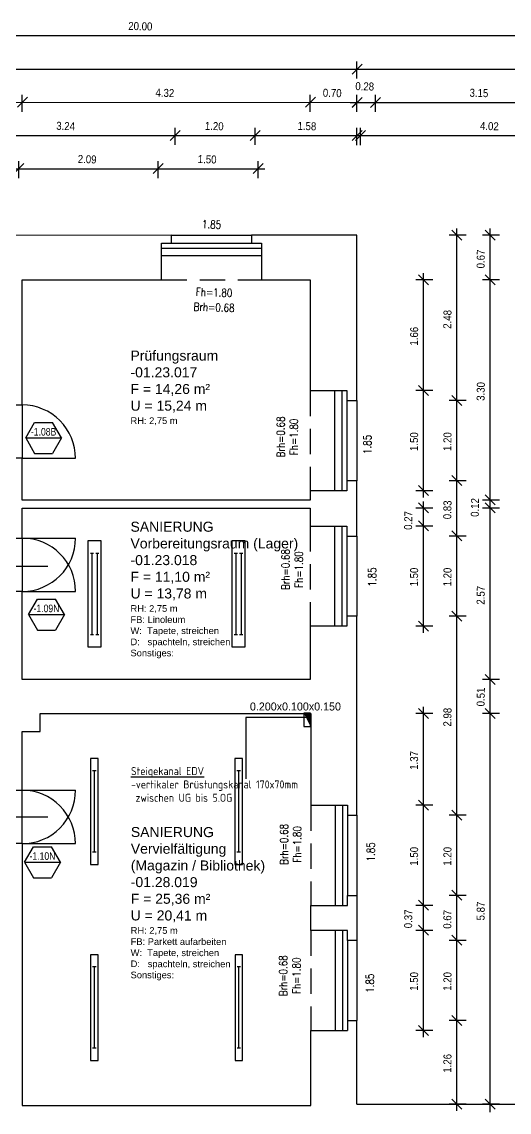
# Model space of a CAD drawing. Header units: metres. Extents: x 157 to 276, y 126 to 187.
# Drawn here: x 169.11 to 176.42, y 171.05 to 187.39 of the extents above; entities that cross this region are included whole.
import ezdxf
from ezdxf.enums import TextEntityAlignment as Align

# ---------------------------------------------------------------- set-up
doc = ezdxf.new("R2010")
doc.units = ezdxf.units.M
doc.header["$LTSCALE"] = 0.03
doc.linetypes.add('AUSGEZOGEN', pattern=[0])
doc.linetypes.add('STRICHLINIE', pattern=[19.05, 12.7, -6.35])
for name, color, linetype in [('A_abriss', 44, '_ABBRUCH'), ('A_ansicht', 9, 'Continuous'), ('A_bemaßung', 2, 'Continuous'), ('A_Elektro', 1, 'Continuous'), ('A_Fenster', 7, 'Continuous'), ('A_höhen', 3, 'Continuous'), ('A_NR_TÜR', 1, 'Continuous'), ('A_räume', 5, 'Continuous'), ('A_Tuernummern', 1, 'Continuous'), ('A_TXT-TUER', 1, 'Continuous'), ('A_türen', 9, 'Continuous'), ('A_verdeckt', 8, 'STRICHLINIE'), ('A_wände', 6, 'Continuous'), ('E__DURCHBR', 2, 'Continuous'), ('E__LEUCHTEN', 6, 'AUSGEZOGEN'), ('E__VERSYS', 2, 'AUSGEZOGEN')]:
    doc.layers.add(name, color=color, linetype=linetype)
doc.styles.add('arial-n', font='ARIALN.TTF')
doc.styles.add('BOLDSIMP_FNT', font='TXT', dxfattribs={"height": 1})
doc.styles.add('NORM', font='simplex.shx', dxfattribs={"width": 0.7, "bigfont": 'bigfont.shx'})
doc.styles.add('PITSIMP8', font='PITSIMP8.SHX')
doc.styles.add('SIMPLEX', font='simplex.shx', dxfattribs={"width": 0.8, "height": 0.1})
doc.linetypes.add('_ABBRUCH', pattern='A,25,[101,cadkon.shx,S=3.5,R=0,X=0,Y=0],25', length=50)

# ---------------------------------------------------------------- blocks, each defined once
blk = doc.blocks.new('SLASH1')
at = {"layer": 'A_bemaßung', "color": 2, "linetype": 'Continuous'}
for p, q in [((0.07663, 0.07663), (-0.07319, -0.07319)), ((0, -0.14068), (0, 0.11466))]:
    blk.add_line(p, q, dxfattribs=at)
blk = doc.blocks.new('Tür-Nr')
at = {"layer": 'A_NR_TÜR'}
for p, q in [((-0.057, -108.865), (0.077, -108.632)), ((0.077, -108.632), (0.347, -108.632)), ((0.481, -108.865), (0.347, -108.632)), ((-0.057, -108.865), (0.481, -108.865)), ((-0.057, -108.865), (0.077, -109.098)), ((0.481, -108.865), (0.347, -109.098)), ((0.077, -109.098), (0.347, -109.098))]:
    blk.add_line(p, q, dxfattribs=at)
at = {"layer": 'A_TXT-TUER', "style": 'arial-n', "flags": 4}
blk.add_attdef('TÜR-NR.', text='', height=0.113, dxfattribs=at).set_placement((0.211, -108.772), align=Align.MIDDLE_CENTER)
at = {"layer": 'A_TXT-TUER', "style": 'NORM', "width": 0.7}
for tag, flags, p in [('BRANDSCHUTZ', 4, (0.229, -108.981)), ('DIN', 5, (0.214, -109.198)), ('ABMESSUNG', 5, (0.214, -109.333)), ('MATERIAL', 5, (0.214, -109.467)), ('WANDART', 5, (0.214, -109.601)), ('ZARGE', 5, (0.214, -109.736)), ('BESCHLÄGE', 5, (0.214, -110.005)), ('SCHLOSS', 5, (0.214, -109.87)), ('SONSTIGES', 5, (0.214, -110.139))]:
    blk.add_attdef(tag, text='', height=0.0784, dxfattribs=dict(at, flags=flags)).set_placement(p, align=Align.MIDDLE_CENTER)
blk = doc.blocks.new('2DEL_459')
for p, q in [((-0.384, 0.082), (-0.384, 0.318)), ((0.384, 0.082), (0.384, 0.318)), ((-0.384, 0.2), (0.384, 0.2)), ((-0.384, -0.318), (-0.384, -0.082)), ((0.384, -0.318), (0.384, -0.082)), ((-0.384, -0.2), (0.384, -0.2))]:
    blk.add_line(p, q)
blk.add_lwpolyline([(-0.5, -0.5), (0.5, -0.5), (0.5, 0.5), (-0.5, 0.5)], close=True)
at = {"style": 'PITSIMP8', "flags": 9}
for tag, p in [('RAUM/GRUPPE', (-0.03, 0.159)), ('BEZEICHNUNG', (-0.03, 0.179)), ('POS.NR.G-LV', (-0.03, 0.139)), ('FABRIKAT', (-0.03, 0.119)), ('TYP', (-0.03, 0.099)), ('VOLUMENSTROM', (-0.03, 0.039)), ('DRUCK/-STUFE', (-0.03, 0.019)), ('ANSCHLUSS', (-0.03, -0.001)), ('KENNUNG', (-0.03, 0.079)), ('LEISTUNG', (-0.03, 0.059)), ('TEMPERATUR', (-0.03, -0.061)), ('SCHUTZART', (-0.03, -0.101)), ('DREHZAHL', (-0.03, -0.081)), ('GROESSE', (-0.03, -0.021)), ('DN', (-0.03, -0.041)), ('SPANNUNG/FREQUENZ', (-0.03, -0.121)), ('GEWICHT', (-0.03, -0.141)), ('FREI', (-0.03, -0.161)), ('FREI', (-0.03, -0.181)), ('FREI', (-0.03, -0.201))]:
    blk.add_attdef(tag, text='', height=0.01, dxfattribs=at).set_placement(p, align=Align.MIDDLE)
blk = doc.blocks.new('2DEL_458')
for p, q in [((-0.384, -0.236), (-0.384, 0.236)), ((0.384, -0.236), (0.384, 0.236)), ((-0.384, 0), (0.384, 0))]:
    blk.add_line(p, q)
blk.add_lwpolyline([(-0.5, -0.5), (0.5, -0.5), (0.5, 0.5), (-0.5, 0.5)], close=True)
at = {"style": 'PITSIMP8', "flags": 9}
for tag, p in [('RAUM/GRUPPE', (-0.03, 0.159)), ('BEZEICHNUNG', (-0.03, 0.179)), ('POS.NR.G-LV', (-0.03, 0.139)), ('FABRIKAT', (-0.03, 0.119)), ('TYP', (-0.03, 0.099)), ('VOLUMENSTROM', (-0.03, 0.039)), ('DRUCK/-STUFE', (-0.03, 0.019)), ('ANSCHLUSS', (-0.03, -0.001)), ('KENNUNG', (-0.03, 0.079)), ('LEISTUNG', (-0.03, 0.059)), ('TEMPERATUR', (-0.03, -0.061)), ('SCHUTZART', (-0.03, -0.101)), ('DREHZAHL', (-0.03, -0.081)), ('GROESSE', (-0.03, -0.021)), ('DN', (-0.03, -0.041)), ('SPANNUNG/FREQUENZ', (-0.03, -0.121)), ('GEWICHT', (-0.03, -0.141)), ('FREI', (-0.03, -0.161)), ('FREI', (-0.03, -0.181)), ('FREI', (-0.03, -0.201))]:
    blk.add_attdef(tag, text='', height=0.01, dxfattribs=at).set_placement(p, align=Align.MIDDLE)
blk = doc.blocks.new('A$C2D1211C5')
at = {"layer": 'E__LEUCHTEN', "xscale": 1.585198125000034, "yscale": 0.2000249999999824, "zscale": 1.585198125, "rotation": 270}
for p in [(9.28, 28.78), (11.439, 28.78)]:
    blk.add_blockref('2DEL_459', p, dxfattribs=at)
at = {"layer": 'E__LEUCHTEN', "color": 7, "linetype": 'Continuous', "xscale": 1.585000000000008, "yscale": 0.1119999999999948, "zscale": 1.585, "rotation": 90}
for p in [(9.277, 25.517), (11.442, 25.517), (9.277, 22.579), (11.443, 22.579)]:
    blk.add_blockref('2DEL_458', p, dxfattribs=at)
blk = doc.blocks.new('A$C5C7B2202')
at = {"layer": 'E__VERSYS', "color": 7, "linetype": 'Continuous', "ltscale": 5}
for p, q in [((12.477, 26.927), (11.548, 26.927)), ((11.548, 26.927), (11.548, 26.009))]:
    blk.add_line(p, q, dxfattribs=at)
at = {"layer": 'E__VERSYS', "color": 7, "insert": (9.826, 25.923), "char_height": 0.12, "attachment_point": 4}
blk.add_mtext('{\\Fiso8.shx;\\LSteigekanal EDV\\P\\l-vertikaler Brüstungskanal 170x70mm \\P zwischen UG bis 5.OG}', dxfattribs=at)
blk = doc.blocks.new('Deckendurchbruch')
for p, q in [((1, 1), (0, 1)), ((0, 1), (0, 0)), ((1, 0), (1, 1)), ((0, 0), (1, 0))]:
    blk.add_line(p, q)
blk.add_solid([(0, 0), (1, 1), (0, 1)])
blk = doc.blocks.new('A$C07AD1800')
at = {"layer": 'E__DURCHBR', "linetype": 'Continuous'}
ref = blk.add_blockref('Deckendurchbruch', (12.418, 26.989), dxfattribs=dict(at, xscale=0.2002000053643378, yscale=0.1000999999999976, zscale=1.1011, rotation=270.0000046057064))
ref.add_attrib('EC_DIM', '0.200x0.100x0.150', (11.61, 27.031), dxfattribs={"linetype": 'Continuous', "height": 0.12})

msp = doc.modelspace()

# ---------------------------------------------------------------- linework, layer by layer
at = {"layer": 'A_abriss', "ltscale": 0.5}
for p, q in [((169.11567, 178.85743), (169.91563, 178.85745)), ((169.11568, 175.07767), (169.91563, 175.07765))]:
    msp.add_line(p, q, dxfattribs=at)
for centre, radius, start, end in [((169.11567, 178.85743), 0.79996, 0.001432, 89.99857), ((169.11568, 175.07767), 0.79997, 359.998568, 90.000003)]:
    msp.add_arc(centre, radius, start, end, dxfattribs=at)
at = {"layer": 'A_ansicht', "color": 9, "linetype": 'Continuous'}
for p, q in [((171.35551, 184.19714), (172.55547, 184.19715)), ((171.20555, 183.89214), (172.70544, 183.89213)), ((173.80065, 181.86734), (173.80066, 180.36733)), ((174.13564, 181.71736), (174.13565, 180.51733)), ((173.80066, 179.83737), (173.80066, 178.33737)), ((174.13567, 179.6874), (174.13567, 178.48735)), ((173.81066, 175.65263), (173.81066, 174.15262)), ((174.13566, 175.50264), (174.13567, 174.30262)), ((173.81067, 173.77766), (173.81066, 172.27767)), ((174.13565, 173.6277), (174.13567, 172.42765))]:
    msp.add_line(p, q, dxfattribs=at)
at = {"layer": 'A_bemaßung', "linetype": 'Continuous'}
for p, q in [((160.82067, 187.18736), (181.01885, 187.18735)), ((160.82151, 186.68735), (174.23649, 186.68295)), ((174.03567, 186.68296), (181.01883, 186.68295)), ((160.82156, 186.19022), (174.23633, 186.1858)), ((174.03567, 186.18581), (180.68581, 186.1858)), ((160.87414, 185.69308), (174.28913, 185.68868)), ((174.03569, 185.6887), (180.71728, 185.68868)), ((168.96326, 185.19323), (172.75304, 185.192)), ((175.63568, 171.07182), (175.63566, 184.29715)), ((176.13568, 171.05292), (176.13566, 184.29715)), ((175.13568, 180.26734), (175.13566, 183.62713)), ((175.13569, 178.23739), (175.13566, 180.20736)), ((175.13569, 172.17767), (175.13567, 177.12756))]:
    msp.add_line(p, q, dxfattribs=at)
at = {"layer": 'A_bemaßung'}
for p, q in [((167.9426, 179.23712), (169.50185, 179.23712)), ((167.9426, 175.47878), (169.50185, 175.47878))]:
    msp.add_line(p, q, dxfattribs=at)
at = {"layer": 'A_Fenster', "linetype": 'Continuous'}
for p, q in [((171.35555, 184.07713), (172.55543, 184.07713)), ((171.20556, 184.0021), (172.70546, 184.00211)), ((173.91068, 181.86734), (173.91068, 180.36734)), ((173.98566, 181.71736), (173.98566, 180.51732)), ((173.91065, 179.83737), (173.91068, 178.33738)), ((173.98567, 179.68738), (173.98567, 178.48737)), ((173.92066, 175.65264), (173.92065, 174.15261)), ((173.99568, 175.50265), (173.99568, 174.30262)), ((173.92068, 173.77766), (173.92069, 172.27767)), ((173.99569, 173.62767), (173.99568, 172.42766))]:
    msp.add_line(p, q, dxfattribs=at)
at = {"layer": 'A_türen', "linetype": 'Continuous'}
for p, q in [((169.11567, 181.65226), (169.11568, 180.85234)), ((169.11568, 180.85234), (169.91562, 180.8523))]:
    msp.add_line(p, q, dxfattribs=at)
at = {"layer": 'A_türen', "color": 10, "linetype": 'Continuous'}
for p, q in [((169.11566, 179.6574), (169.11567, 178.85743)), ((169.11567, 179.6574), (169.91563, 179.65738)), ((169.11566, 175.07767), (169.11568, 175.87762)), ((169.11568, 175.87762), (169.91563, 175.87764))]:
    msp.add_line(p, q, dxfattribs=at)
at = {"layer": 'A_türen', "linetype": 'Continuous'}
msp.add_arc((169.11568, 180.85234), 0.79995, 359.997135, 90.000719, dxfattribs=at)
at = {"layer": 'A_türen', "color": 10, "linetype": 'Continuous'}
for centre, radius, start, end in [((169.11567, 179.6574), 0.79996, 270.00143, 359.998568), ((169.11568, 175.87762), 0.79997, 269.999997, 0.001432)]:
    msp.add_arc(centre, radius, start, end, dxfattribs=at)
at = {"layer": 'A_verdeckt'}
for p, q in [((171.20555, 183.52714), (172.70546, 183.52714)), ((173.43566, 181.86733), (173.43568, 180.36734)), ((173.43566, 179.83737), (173.43567, 178.3374)), ((173.44566, 175.65261), (173.44568, 174.15262)), ((173.44567, 173.77765), (173.44567, 172.27766))]:
    msp.add_line(p, q, dxfattribs=at)
at = {"layer": 'A_wände', "linetype": 'Continuous'}
for p, q in [((169.11568, 180.85234), (168.86567, 180.85231)), ((169.11564, 180.22735), (169.11568, 180.85234)), ((174.13565, 180.51733), (173.98566, 180.51732)), ((173.98566, 180.51732), (173.98567, 180.36733)), ((174.13567, 179.6874), (174.13565, 180.51733)), ((173.43568, 180.36734), (173.43567, 180.22734)), ((173.98567, 180.36733), (173.43568, 180.36734)), ((173.43567, 180.22734), (169.11564, 180.22735)), ((169.11565, 180.10736), (173.43564, 180.10736)), ((169.11566, 179.6574), (169.11565, 180.10736)), ((173.43564, 180.10736), (173.43566, 179.83737)), ((173.43566, 179.83737), (173.9857, 179.83737)), ((173.9857, 179.83737), (173.98567, 179.68738)), ((168.86567, 179.6574), (169.11566, 179.6574)), ((173.98567, 179.68738), (174.13567, 179.6874)), ((169.11568, 175.07767), (168.86564, 175.07769)), ((169.11568, 175.07767), (169.11567, 171.15291)), ((173.99568, 172.42766), (174.13567, 172.42765)), ((173.99568, 172.42766), (173.99569, 172.27766)), ((174.13567, 171.17181), (174.13567, 172.42765)), ((173.44568, 171.15292), (173.44566, 172.27786)), ((173.44567, 172.27766), (173.99569, 172.27766)), ((169.11567, 171.15291), (173.44568, 171.15292)), ((174.13567, 171.17181), (178.15193, 171.1718))]:
    msp.add_line(p, q, dxfattribs=at)
for points in [[(168.11768, 183.81336), (168.04639, 183.81357), (168.04574, 183.52226), (168.86565, 183.52229), (168.86566, 182.05726), (167.99071, 182.05728), (167.99075, 181.77729), (168.86567, 181.77727), (168.86566, 181.65227), (169.11567, 181.65226), (169.11567, 183.52712), (171.20555, 183.52714), (171.20553, 184.07711), (171.35555, 184.07713), (171.35551, 184.19714), (168.19868, 184.19418), (168.19871, 184.26764), (168.11872, 184.26764), (168.11768, 183.81336)], [(172.70546, 183.52714), (173.43565, 183.52713), (173.43566, 181.86733), (173.98567, 181.86734), (173.98566, 181.71736), (174.13564, 181.71736), (174.13566, 184.19714), (172.55547, 184.19715), (172.55543, 184.07713), (172.70545, 184.07712), (172.70546, 183.52714)], [(169.38567, 177.02754), (173.44566, 177.02757), (173.44566, 175.65261), (173.99566, 175.65262), (173.99568, 175.50265), (174.13566, 175.50264), (174.13567, 178.48735), (173.98567, 178.48737), (173.98566, 178.33737), (173.43567, 178.33748), (173.43564, 177.53752), (169.11566, 177.53753), (169.11567, 178.85743), (168.86566, 178.85747), (168.86569, 175.87761), (169.11566, 175.87762), (169.11569, 176.75754), (169.38566, 176.75754), (169.38567, 177.02754)], [(173.99567, 173.77766), (173.44567, 173.77765), (173.44568, 174.15262), (173.99566, 174.15263), (173.99568, 174.30262), (174.13567, 174.30262), (174.13565, 173.6277), (173.99567, 173.62765), (173.99567, 173.77766)]]:
    msp.add_lwpolyline(points, dxfattribs=at)

# ---------------------------------------------------------------- block references
at = {"layer": 'A_bemaßung', "color": 7}
for p in [(174.13568, 186.68295), (174.13649, 186.68297), (169.11658, 186.18748), (173.43653, 186.18603), (174.13568, 186.18583), (174.13631, 186.1858), (174.41257, 186.1858), (171.40897, 185.68961), (172.6089, 185.68922), (174.13565, 185.6887), (174.18913, 185.68867), (169.06326, 185.19321), (171.15312, 185.19253), (172.65306, 185.19201)]:
    msp.add_blockref('SLASH1', p, dxfattribs=at)
at = {"layer": 'A_bemaßung', "color": 7, "rotation": 90}
for p in [(175.6357, 184.19714), (176.13569, 184.19714), (175.1357, 183.52713), (176.13569, 183.52713), (175.13568, 181.86731), (175.13568, 181.86731), (175.63567, 181.71737), (175.63566, 180.51734), (175.13567, 180.36734), (176.13567, 180.22736), (175.13568, 180.10735), (176.13568, 180.10736), (175.13569, 179.83736), (175.13569, 179.83736), (175.63567, 179.6874), (175.63567, 178.48737), (175.13566, 178.33738), (176.13568, 177.53753), (175.13568, 177.02756), (176.13568, 177.02758), (175.13569, 175.65262), (175.13569, 175.65262), (175.63567, 175.50266), (175.63566, 174.30261), (175.13569, 174.15265), (175.13569, 174.15265), (175.13568, 173.77766), (175.13568, 173.77766), (175.63566, 173.6277), (175.63566, 172.42766), (175.13567, 172.27766), (175.63569, 171.17178), (176.13567, 171.17181)]:
    msp.add_blockref('SLASH1', p, dxfattribs=at)
at = {"layer": 'A_Elektro'}
for name in ['A$C2D1211C5', 'A$C07AD1800', 'A$C5C7B2202']:
    msp.add_blockref(name, (160.92067, 150.04212), dxfattribs=at)
at = {"layer": 'A_Tuernummern'}
ref = msp.add_blockref('Tür-Nr', (169.22462, 290.02201), dxfattribs=at)
ref.add_attrib('TÜR-NR.', '-1.08B', dxfattribs={"layer": 'A_TXT-TUER', "height": 0.112896, "style": 'arial-n'}).set_placement((169.43598, 181.24967), align=Align.MIDDLE_CENTER)
ref = msp.add_blockref('Tür-Nr', (169.26745, 287.37559), dxfattribs=at)
ref.add_attrib('TÜR-NR.', '-1.09N', dxfattribs={"layer": 'A_TXT-TUER', "height": 0.112896, "style": 'arial-n'}).set_placement((169.4788, 178.60325), align=Align.MIDDLE_CENTER)
ref = msp.add_blockref('Tür-Nr', (169.20775, 283.66419), dxfattribs=at)
ref.add_attrib('TÜR-NR.', '-1.10N', dxfattribs={"layer": 'A_TXT-TUER', "height": 0.112896, "style": 'arial-n'}).set_placement((169.41911, 174.89184), align=Align.MIDDLE_CENTER)

# ---------------------------------------------------------------- texts
at = {"layer": 'A_bemaßung', "color": 7, "linetype": 'Continuous', "style": 'BOLDSIMP_FNT', "width": 0.9}
for s, rotation, p in [('20.00', 358.5, (170.70376, 187.23736)), ('0.28', 358.5, (174.10957, 186.33506)), ('4.32', 358.3, (171.11191, 186.23774)), ('0.70', 358.3, (173.62177, 186.23631)), ('3.15', 358.5, (175.82273, 186.23581)), ('3.24', 358.3, (169.62333, 185.74096)), ('1.20', 358.3, (171.85201, 185.73986)), ('1.58', 358.3, (173.2421, 185.73946)), ('4.02', 358.5, (175.97922, 185.73869)), ('2.09', 358.3, (169.94622, 185.24319)), ('1.50', 358.3, (171.74626, 185.2425)), ('0.67', 89, (176.08569, 183.69757)), ('2.48', 89, (175.58569, 182.79267)), ('1.66', 89, (175.0857, 182.54036)), ('3.30', 89, (176.08567, 181.71266)), ('1.50', 89, (175.08568, 180.96047)), ('1.20', 89, (175.58567, 180.96048)), ('0.12', 89, (175.99845, 179.97369)), ('0.83', 89, (175.58569, 179.93778)), ('0.27', 89, (174.99845, 179.7787)), ('1.50', 89, (175.08569, 178.93051)), ('1.20', 89, (175.58568, 178.93052)), ('2.57', 89, (176.08569, 178.65786)), ('0.51', 89, (176.08566, 177.1334)), ('2.98', 89, (175.58569, 176.83043)), ('1.37', 89, (175.08567, 176.18323)), ('1.50', 89, (175.08569, 174.74575)), ('1.20', 89, (175.58567, 174.74578)), ('5.87', 89, (176.08569, 173.92568)), ('0.37', 89, (174.99845, 173.80784)), ('0.67', 89, (175.58567, 173.80057)), ('1.50', 89, (175.08569, 172.87079)), ('1.20', 89, (175.58568, 172.87081)), ('1.26', 89, (175.58566, 171.64286))]:
    msp.add_text(s, height=0.12, rotation=rotation, dxfattribs=at).set_placement(p, align=Align.BOTTOM_LEFT)
at = {"layer": 'A_höhen', "linetype": 'Continuous', "style": 'SIMPLEX', "width": 0.8}
for s, rotation, p in [('1.85', 358.2, (171.9555, 184.35708)), ('Fh=1.80', 358.2, (171.99351, 183.33913)), ('Brh=0.68', 358.2, (171.99352, 183.11572)), ('Brh=0.68', 90, (172.99197, 181.17283)), ('Fh=1.80', 90, (173.18997, 181.17284)), ('1.85', 90, (174.29217, 181.0602)), ('Brh=0.68', 90, (173.06557, 179.18564)), ('Fh=1.80', 90, (173.26357, 179.18564)), ('1.85', 90, (174.36577, 179.073)), ('Brh=0.68', 90, (173.04241, 175.0667)), ('Fh=1.80', 90, (173.24042, 175.06669)), ('1.85', 90, (174.34262, 174.95404)), ('Brh=0.68', 90, (173.03085, 173.0981)), ('Fh=1.80', 90, (173.22885, 173.0981)), ('1.85', 90, (174.33105, 172.98544))]:
    msp.add_text(s, height=0.12, rotation=rotation, dxfattribs=at).set_placement(p, align=Align.MIDDLE_CENTER)
at = {"layer": 'A_räume', "linetype": 'Continuous', "char_height": 0.15, "width": 6.6459, "attachment_point": 1}
for s, insert in [('\\fArial|b0|i0|c0|p34;Prüfungsraum\\P-01.23.017\\PF = 14,26 m²\\PU = 15,24 m\\P\\H0.1;RH: 2,75 m', (170.73931, 182.46674)), ('\\fArial|b0|i0|c0|p34;SANIERUNG\\PVorbereitungsraum (Lager)\\P-01.23.018\\PF = 11,10 m²\\PU = 13,78 m\\P\\H0.1;RH: 2,75 m\\PFB: Linoleum\\PW:  Tapete, streichen\\PD:   spachteln, streichen\\PSonstiges: ', (170.73931, 179.9021))]:
    msp.add_mtext(s, dxfattribs=dict(at, insert=insert))
at = {"layer": 'A_räume', "linetype": 'Continuous', "insert": (170.74493, 175.32735), "char_height": 0.15, "width": 6.6459, "attachment_point": 1, "rotation": 359.899866}
msp.add_mtext('\\fArial|b0|i0|c0|p34;SANIERUNG\\PVervielfältigung\\P(Magazin / Bibliothek)\\P-01.28.019\\PF = 25,36 m²\\PU = 20,41 m\\P\\H0.1;RH: 2,75 m\\PFB: Parkett aufarbeiten\\PW:  Tapete, streichen\\PD:   spachteln, streichen\\PSonstiges: ', dxfattribs=at)

doc.saveas('drawing.dxf')
